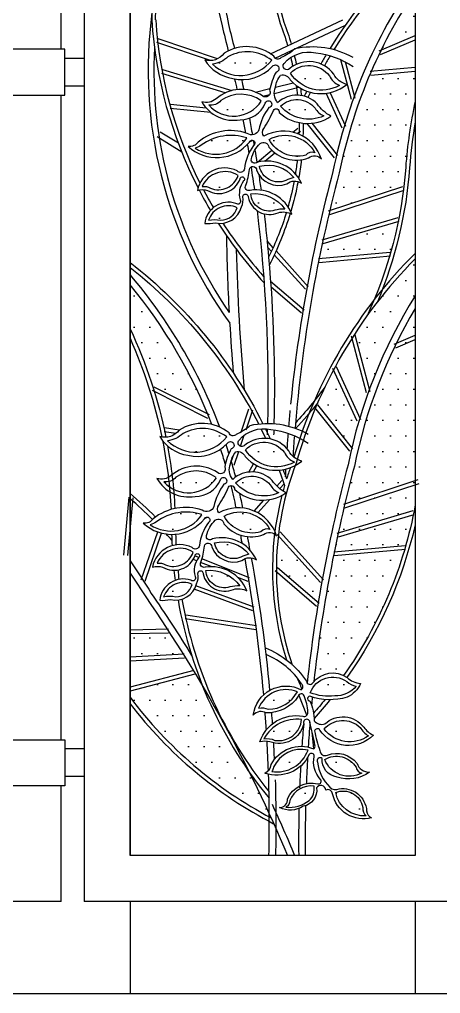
# Model space of a CAD drawing. Extents: x -6708 to 51378, y -17661 to 34250.
# Drawn here: x 31314 to 31771, y -17618 to -16560 of the extents above; entities that cross this region are included whole.
import ezdxf

# ---------------------------------------------------------------- set-up
doc = ezdxf.new("R2010")
doc.units = 0
doc.header["$LTSCALE"] = 5
doc.header["$MEASUREMENT"] = 0
for name, color, linetype in [('0-BCA', 33, 'CONTINUOUS'), ('0-TEXT', 7, 'CONTINUOUS'), ('1', 1, 'CONTINUOUS'), ('2', 2, 'CONTINUOUS'), ('LEAF', 2, 'CONTINUOUS'), ('MET', 2, 'CONTINUOUS')]:
    doc.layers.add(name, color=color, linetype=linetype)
pattern_1 = [(0, (0, -13080.158), (8.4375, 16.875), [0, -16.875])]

msp = doc.modelspace()

# ---------------------------------------------------------------- hatches: boundary and pattern name
at = {"layer": 'LEAF'}
h = msp.add_hatch(dxfattribs=at)
h.set_pattern_fill('DOTS', color=2, scale=270, style=0)
h.set_pattern_definition(pattern_1)
h.paths.add_polyline_path([(31597.1, -16653.9, -0.427212), (31634.8, -16656.2, 0.181516), (31644.3, -16664.6, -0.33888)])
h.paths.add_polyline_path([(31584.6, -16690.2, -0.413064), (31634.6, -16704.7, 0.323086), (31624.5, -16707.3, -0.350598)])
h.paths.add_polyline_path([(31574.2, -16719.4, -0.305208), (31611.7, -16731.7, 0.084533), (31603, -16734.8, -0.471178)])
h.paths.add_polyline_path([(31565, -16749.1, -0.26028), (31601.9, -16765.8, 0.071469), (31590.9, -16767.1, -0.494266)])
h.paths.add_polyline_path([(31550.1, -16764.3, -0.33254), (31532.1, -16777.9, 0.117606), (31519, -16777.9, -0.444485)])
h.paths.add_polyline_path([(31551.2, -16729.2, -0.435938), (31521.1, -16743.2, 0.196843), (31511.9, -16741.4, -0.453979)])
h.paths.add_polyline_path([(31607.9, -16618.1, -0.451636), (31650.2, -16621, 0.198186), (31661.3, -16631.5, -0.400599)])
h.paths.add_polyline_path([(31523.2, -16608.4, 0.1622), (31540.1, -16600.4, -0.301965), (31587.6, -16604.3, -0.443405)])
h = msp.add_hatch(dxfattribs=at)
h.set_pattern_fill('DOTS', color=2, scale=270, style=0)
h.set_pattern_definition(pattern_1)
h.paths.add_polyline_path([(31519.3, -16652.8, 0.263305), (31532.4, -16648, -0.322078), (31576.3, -16648.5, -0.495718)])
h.paths.add_polyline_path([(31560.6, -16688.6, -0.410464), (31504.4, -16699.6, 0.105325), (31511.1, -16696.3, -0.239944)])
h = msp.add_hatch(dxfattribs=at)
h.set_pattern_fill('DOTS', color=2, scale=270, style=0)
h.set_pattern_definition(pattern_1)
h.paths.add_polyline_path([(31559, -17027.2, -0.451636), (31601.4, -17030, 0.169458), (31610.4, -17039.6, 0.000425), (31610.2, -17040.4, 0.001283), (31609.6, -17042, -0.377387)])
h.paths.add_polyline_path([(31586, -17065.2, 0.181516), (31595.5, -17073.7, -0.33888), (31548.3, -17062.9, -0.427212)])
h.paths.add_polyline_path([(31491.3, -17009.5, -0.301965), (31538.8, -17013.3, -0.443405), (31474.3, -17017.4, 0.1622)])
h = msp.add_hatch(dxfattribs=at)
h.set_pattern_fill('DOTS', color=2, scale=270, style=0)
h.set_pattern_definition(pattern_1)
h.paths.add_polyline_path([(31470.5, -17061.9, 0.263305), (31483.6, -17057, -0.318168), (31527.2, -17057.3, -0.502624)])
h = msp.add_hatch(dxfattribs=at)
h.set_pattern_fill('DOTS', color=2, scale=270, style=0)
h.set_pattern_definition(pattern_1)
h.paths.add_polyline_path([(31535.9, -17099.4, -0.417418), (31585.7, -17113.8, 0.323086), (31575.7, -17116.3, -0.348779)])
h.paths.add_polyline_path([(31462.3, -17105.3, -0.24519), (31511.8, -17097.9, -0.406418), (31455.6, -17108.6, 0.105325)])
h = msp.add_hatch(dxfattribs=at)
h.set_pattern_fill('DOTS', color=2, scale=270, style=0)
h.set_pattern_definition(pattern_1)
h.paths.add_polyline_path([(31525.4, -17128.4, -0.305208), (31562.9, -17140.7, 0.084533), (31554.1, -17143.8, -0.471178)])
h = msp.add_hatch(dxfattribs=at)
h.set_pattern_fill('DOTS', color=2, scale=270, style=0)
h.set_pattern_definition(pattern_1)
h.paths.add_polyline_path([(31502.3, -17138.2, -0.435938), (31472.3, -17152.2, 0.196843), (31463, -17150.4, -0.453979)])
h = msp.add_hatch(dxfattribs=at)
h.set_pattern_fill('DOTS', color=2, scale=270, style=0)
h.set_pattern_definition(pattern_1)
h.paths.add_polyline_path([(31516.1, -17158.2, -0.26028), (31553.1, -17174.9, 0.071469), (31542.1, -17176.1, -0.494266)])
h = msp.add_hatch(dxfattribs=at)
h.set_pattern_fill('DOTS', color=2, scale=270, style=0)
h.set_pattern_definition(pattern_1)
h.paths.add_polyline_path([(31501.3, -17173.3, -0.33254), (31483.3, -17186.9, 0.117606), (31470.2, -17186.9, -0.444485)])
h = msp.add_hatch(dxfattribs=at)
h.set_pattern_fill('DOTS', color=2, scale=270, style=0)
h.set_pattern_definition(pattern_1)
h.paths.add_polyline_path([(31669.1, -17278.8, 0.096625), (31679.3, -17284, -0.229635), (31656.1, -17294.5, -0.122366), (31629.5, -17291, -0.494881)])
h = msp.add_hatch(dxfattribs=at)
h.set_pattern_fill('DOTS', color=2, scale=270, style=0)
h.set_pattern_definition(pattern_1)
h.paths.add_polyline_path([(31620.1, -17320.1, -0.437117), (31591.1, -17342.7, 0.158727), (31579.2, -17341, -0.312282)])
h.paths.add_polyline_path([(31615.5, -17290, -0.273804), (31583.8, -17309, 0.176035), (31573.4, -17307.9, -0.421189)])
h = msp.add_hatch(dxfattribs=at)
h.set_pattern_fill('DOTS', color=2, scale=270, style=0)
h.set_pattern_definition(pattern_1)
h.paths.add_polyline_path([(31644.4, -17330.5, -0.428368), (31683.5, -17328.6, 0.109352), (31692.8, -17337.9, -0.396132)])
h = msp.add_hatch(dxfattribs=at)
h.set_pattern_fill('DOTS', color=2, scale=270, style=0)
h.set_pattern_definition(pattern_1)
h.paths.add_polyline_path([(31627, -17353.2, 0.000053), (31627, -17353.5, -0.355644), (31587.6, -17376.5, 0.10474), (31589.6, -17372, -0.352503)])
h = msp.add_hatch(dxfattribs=at)
h.set_pattern_fill('DOTS', color=2, scale=270, style=0)
h.set_pattern_definition(pattern_1)
h.paths.add_polyline_path([(31645.2, -17363.6, -0.416065), (31679.3, -17372, 0.331722), (31685.5, -17378.2, -0.452162)])
h = msp.add_hatch(dxfattribs=at)
h.set_pattern_fill('DOTS', color=2, scale=270, style=0)
h.set_pattern_definition(pattern_1)
h.paths.add_polyline_path([(31633.6, -17392.4, -0.250768), (31628.3, -17408, -0.190531), (31602.9, -17415.4, 0.258925), (31607.3, -17408.1, -0.350377)])
h = msp.add_hatch(dxfattribs=at)
h.set_pattern_fill('DOTS', color=2, scale=270, style=0)
h.set_pattern_definition(pattern_1)
h.paths.add_polyline_path([(31657.1, -17399.4, -0.482141), (31686.5, -17415.6, 0.217714), (31690.2, -17424.7, -0.374666)])
at = {"layer": 'MET'}
h = msp.add_hatch(dxfattribs=at)
h.set_pattern_fill('DOTS', color=1, scale=270, style=0)
h.set_pattern_definition(pattern_1)
h.paths.add_polyline_path([(31743.4, -16529.1), (31743.4, -16577.4), (31706.5, -16593, -0.033549)])
h = msp.add_hatch(dxfattribs=at)
h.set_pattern_fill('DOTS', color=1, scale=270, style=0)
h.set_pattern_definition(pattern_1)
h.paths.add_polyline_path([(31693.9, -16620.4), (31743.4, -16616.2), (31743.4, -16648.8, 0.034699), (31733.1, -16720.6, -0.011004), (31731.2, -16740.8), (31650.5, -16767.4, -0.006594), (31661, -16726.6, -0.050627)])
h = msp.add_hatch(dxfattribs=at)
h.set_pattern_fill('DOTS', color=1, scale=270, style=0)
h.set_pattern_definition(pattern_1)
h.paths.add_polyline_path([(31725, -16779.3, -0.018395), (31716.9, -16812.3), (31638.8, -16819.4, -0.002517), (31642.2, -16803.6)])
h = msp.add_hatch(dxfattribs=at)
h.set_pattern_fill('DOTS', color=1, scale=270, style=0)
h.set_pattern_definition(pattern_1)
h.paths.add_polyline_path([(31743.4, -16819.9), (31743.4, -16859.9, 0.050719), (31693.8, -16961.2), (31677.8, -16901.3, -0.051251)])
h.paths.add_polyline_path([(31722.9, -16911.5, -0.019592), (31743.4, -16873.6), (31743.4, -16902.8)], flags=17)
h = msp.add_hatch(dxfattribs=at)
h.set_pattern_fill('DOTS', color=1, scale=270, style=0)
h.set_pattern_definition(pattern_1)
h.paths.add_polyline_path([(31433.7, -16895.8), (31433.7, -16848, -0.07472), (31517.9, -16988.2), (31457.9, -16957.2, 0.031571)])
h = msp.add_hatch(dxfattribs=at)
h.set_pattern_fill('DOTS', color=1, scale=270, style=0)
h.set_pattern_definition(pattern_1)
h.paths.add_polyline_path([(31677.4, -17045.1, -0.084088), (31743.4, -16873.6), (31743.4, -17087.3, -0.109651), (31665.6, -17272.3, 0.338488), (31633.6, -17278.6, -0.038303)])
h = msp.add_hatch(dxfattribs=at)
h.set_pattern_fill('DOTS', color=1, scale=270, style=0)
h.set_pattern_definition(pattern_1)
h.paths.add_polyline_path([(31637, -16977.4, -0.020068), (31654.8, -16940.4), (31681.7, -16998, 0.01239), (31674.6, -17024.7)])
h = msp.add_hatch(dxfattribs=at)
h.set_pattern_fill('DOTS', color=1, scale=270, style=0)
h.set_pattern_definition(pattern_1)
h.paths.add_polyline_path([(31659.9, -17117.3, -0.004434), (31666, -17090.4), (31743.4, -17065.2), (31743.4, -17087.3, -0.003073), (31742.3, -17092.9)])
h = msp.add_hatch(dxfattribs=at)
h.set_pattern_fill('DOTS', color=1, scale=270, style=0)
h.set_pattern_definition(pattern_1)
h.paths.add_polyline_path([(31592.7, -17154.1, -0.026325), (31594.7, -17120.6), (31641.7, -17172.5, 0.003321), (31638.1, -17193.2)])
h = msp.add_hatch(dxfattribs=at)
h.set_pattern_fill('DOTS', color=1, scale=270, style=0)
h.set_pattern_definition(pattern_1)
h.paths.add_polyline_path([(31433.7, -17295.9), (31433.7, -17289.3), (31505, -17271, -0.002114), (31512.5, -17283.5, 0.076541), (31584.8, -17405.6, -0.003237), (31585, -17425.9, -0.109264)])
h.paths.add_polyline_path([(31433.7, -17227.2), (31476.3, -17225.3, -0.004096), (31491.5, -17249.1), (31433.7, -17252.4)])

# ---------------------------------------------------------------- linework, layer by layer
at = {"layer": '0-BCA', "color": 3}
for p, q in [((31383.7, -15517.6), (31383.7, -17517.6)), ((31383.7, -15517.6), (31383.7, -17517.6)), ((31433.7, -15567.6), (31433.7, -17467.6)), ((31433.7, -15567.6), (31433.7, -17467.6)), ((31743.4, -15567.6, 0), (31743.4, -17467.6, 0)), ((31358.7, -16592.3), (31358.7, -15892.6)), ((31358.7, -17342), (31358.7, -16642.3)), ((31358.7, -17517.6), (31358.7, -17392)), ((31743.4, -17467.6), (31433.7, -17467.6)), ((31358.7, -17517.6), (29622.2, -17517.6)), ((31793.4, -17517.6), (31383.7, -17517.6)), ((31433.7, -17517.6), (31433.7, -17617.6)), ((31743.4, -17517.6, 0), (31743.4, -17617.6, 0))]:
    msp.add_line(p, q, dxfattribs=at)
at = {"layer": '0-BCA', "color": 1}
for p, q in [((31383.7, -16602.3), (31362.7, -16602.3)), ((31383.7, -16632.3), (31362.7, -16632.3)), ((31383.7, -17352), (31362.7, -17352)), ((31383.7, -17382), (31362.7, -17382))]:
    msp.add_line(p, q, dxfattribs=at)
at = {"layer": '0-BCA', "color": 5}
msp.add_line((26053.9, -17617.6), (33226.5, -17617.6), dxfattribs=at)
at = {"layer": '0-BCA', "color": 3}
msp.add_lwpolyline([(31433.7, -15567.6), (31743.4, -15567.6), (31743.4, -17467.6), (31433.7, -17467.6)], close=True, dxfattribs=at)
at = {"layer": '0-BCA', "color": 1}
for points in [[(31362.7, -16642.3), (31362.7, -16592.3), (31304.7, -16592.3), (31304.7, -16642.3)], [(31362.7, -17342), (31362.7, -17392), (31304.7, -17392), (31304.7, -17342)]]:
    msp.add_lwpolyline(points, close=True, dxfattribs=at)
at = {"layer": '0-TEXT', "color": 1}
for p, q in [((31383.7, -16602.3), (31383.7, -16632.3)), ((31383.7, -17352), (31383.7, -17382))]:
    msp.add_line(p, q, dxfattribs=at)
at = {"layer": '1'}
for p, q in [((31586.4, -16597.2), (31664.9, -16560.4)), ((31591.2, -16601.8), (31667.6, -16566.1)), ((31528.7, -16602.7), (31464.3, -16580.8)), ((31704.2, -16594, 0), (31743.4, -16577.4, 0)), ((31705.9, -16597.9, 0), (31743.4, -16582, 0)), ((31521, -16604.6), (31462.9, -16584.9)), ((31674.1, -16646.7, 0), (31662.7, -16603.6, 0)), ((31544.8, -16637.5), (31469.3, -16614.6)), ((31678.2, -16645.6, 0), (31667.8, -16606.1, 0)), ((31694.7, -16616.1, 0), (31743.4, -16611.9, 0)), ((31537.2, -16639.6), (31468.1, -16618.7)), ((31695.1, -16620.3, 0), (31743.4, -16616.2, 0)), ((31569.8, -16638.9), (31585.6, -16635)), ((31590.3, -16640.2), (31617.2, -16633.6)), ((31591.6, -16633.5), (31610.8, -16628.8)), ((31577.9, -16643.3), (31585.2, -16641.5)), ((31664.1, -16677.8, 0), (31646.7, -16640.1, 0)), ((31668, -16676, 0), (31651.1, -16639.3, 0)), ((31521.6, -16660.9), (31477.4, -16656.5)), ((31516.5, -16656.1), (31477.8, -16652.3)), ((31610.6, -16682.4), (31616, -16677.9)), ((31655.9, -16710.2, 0), (31626.1, -16672.9, 0)), ((31659.3, -16707.5, 0), (31631.4, -16672.6, 0)), ((31489.9, -16704.1), (31463.2, -16687.4)), ((31486.2, -16694.4), (31466.5, -16682.2)), ((31615.4, -16683.9), (31618.7, -16681.1)), ((31563.5, -16692.7), (31566.6, -16691.2)), ((31572, -16715), (31587.6, -16701.9)), ((31580.1, -16713.7), (31590.8, -16704.7)), ((31649.4, -16767.8, 0), (31730.2, -16741.2, 0)), ((31650.7, -16771.8, 0), (31731.6, -16745.2, 0)), ((31642.4, -16799.1, 0), (31724.8, -16774.8, 0)), ((31643.6, -16803.2, 0), (31726.1, -16778.9, 0)), ((31589.2, -16807.8, 0), (31582.5, -16800.4, 0)), ((31587.2, -16812, 0), (31583.2, -16807.5, 0)), ((31624.2, -16852.9, 0), (31590.4, -16815.5, 0)), ((31627.3, -16850.1, 0), (31592.4, -16811.3, 0)), ((31638.5, -16819.4, 0), (31716.1, -16812.5, 0)), ((31638.9, -16823.7, 0), (31716.5, -16816.7, 0)), ((31622.7, -16875.5, 0), (31586.3, -16844.3, 0)), ((31619.9, -16878.8, 0), (31586.8, -16850.3, 0)), ((31690.5, -16965.2), (31674.3, -16904)), ((31694.6, -16964.1), (31678.4, -16902.9)), ((31720.6, -16912.4), (31743.4, -16902.8)), ((31722.3, -16916.4), (31743.4, -16907.4)), ((31680.5, -16996.2), (31654.1, -16938.9)), ((31684.4, -16994.5), (31658, -16937.1)), ((31518.2, -16993.1), (31458.1, -16963)), ((31520.1, -16989.3), (31460, -16959.2)), ((31554.4, -17007.9), (31562.9, -16982.6)), ((31559.7, -17005.5), (31566.9, -16983.9)), ((31672.3, -17028.7), (31634.3, -16981.1)), ((31675.6, -17026), (31637.7, -16978.4)), ((31487.1, -17005.8), (31471.3, -17003.4)), ((31483.4, -17009.6), (31470.6, -17007.7)), ((31553.7, -17023.3), (31557.6, -17011.5)), ((31542.7, -17042.6), (31545.6, -17034)), ((31546.8, -17043.9), (31551.7, -17029.2)), ((31562.9, -17051.4), (31567.9, -17042.4)), ((31567.8, -17051.3), (31571.5, -17044.5)), ((31665.8, -17086.3), (31746.6, -17059.6)), ((31593.1, -17066.6), (31598.6, -17060.5)), ((31596.3, -17069.4), (31601, -17064.3)), ((31667.1, -17090.3), (31747.9, -17063.7)), ((31427.1, -17141.7), (31432.7, -17078.8)), ((31431.3, -17142.1), (31437, -17079.2)), ((31551, -17073.5), (31551, -17073.4)), ((31572.4, -17095.6), (31585.6, -17081.1)), ((31568.4, -17093.7), (31579.2, -17081.9)), ((31514.7, -17101.7), (31517.7, -17100.2)), ((31658.8, -17117.6), (31741.2, -17093.3)), ((31660, -17121.7), (31742.4, -17097.4)), ((31445.9, -17168.5), (31463.8, -17116.4)), ((31450, -17169.9), (31467.9, -17117.7)), ((31640.5, -17171.4), (31593.5, -17119.2)), ((31643.7, -17168.5), (31596.7, -17116.4)), ((31654.9, -17137.9), (31732.5, -17131)), ((31508.5, -17144.1), (31504.2, -17142.4)), ((31655.3, -17142.1), (31732.8, -17135.2)), ((31506.1, -17147.8), (31502.3, -17146.2)), ((31521.7, -17154.1), (31510.4, -17149.5)), ((31563.6, -17166.3), (31511.8, -17145.5)), ((31636.3, -17197.3), (31591.3, -17158.5)), ((31639.1, -17194), (31594, -17155.3)), ((31568.6, -17198), (31505.2, -17174.8)), ((31562, -17170.3), (31550.9, -17165.8)), ((31567.1, -17202), (31503.4, -17178.7)), ((31571.1, -17218.5), (31494.2, -17206.6)), ((31570.4, -17222.8), (31493.5, -17210.8)), ((31475.5, -17222), (31433.7, -17223)), ((31475.6, -17226.2), (31433.7, -17227.2)), ((31492.6, -17249.1), (31433.7, -17252.4)), ((31492.8, -17253.3), (31433.7, -17256.7)), ((31503.1, -17266.9), (31433.7, -17284.9)), ((31504.1, -17271), (31433.7, -17289.3))]:
    msp.add_line(p, q, dxfattribs=at)
for points in [[(31433.7, -16306.9, -0.150404), (31600.9, -16562.9, -0.019445), (31608.8, -16586.7, -0.019445)], [(31433.7, -16312.4, -0.148747), (31596.8, -16564.2, -0.020128), (31604.9, -16588.5, -0.020128)], [(31433.7, -16330.9, -0.122493), (31540.6, -16565.3, -0.004281), (31547.1, -16591.5, -0.004281)], [(31433.7, -16338.3, -0.10283), (31533.6, -16566.9, -0.004481), (31540.4, -16594.2, -0.004481)], [(31433.7, -16393.5, -0.086691), (31457.3, -16560.5, 0.102512), (31507.6, -16742.9, 0.102512)], [(31457.5, -16552.2, 0.1916), (31542, -16889.8)], [(31460.2, -16590.2, 0.165352), (31541.3, -16878.1)], [(31606.6, -16594.6, -0.001488), (31607.1, -16596.4)], [(31610.5, -16592.8, -0.000752), (31610.7, -16593.7)], [(31587.6, -16604.3, 0.301965), (31540.1, -16600.4, -0.1622), (31523.2, -16608.4, 0.443405), (31587.6, -16604.3)], [(31608.3, -16601.2, -0.007765), (31610.5, -16610.9, -0.007765)], [(31612.1, -16599, -0.007762), (31614.4, -16608.7, -0.007762)], [(31607.9, -16618.1, -0.451636), (31650.2, -16621, 0.198186), (31661.3, -16631.5, -0.400599), (31607.9, -16618.1)], [(31547.3, -16624.6, -0.001881), (31549.8, -16636.1, -0.001881)], [(31554.8, -16625.3, -0.001728), (31557, -16635.9, -0.001728)], [(31614.1, -16631.5, -0.008468), (31615.5, -16642.2)], [(31618.8, -16634.6, -0.006244), (31619.8, -16642.6)], [(31576, -16648.2, 0.318168), (31532.4, -16648, -0.263305), (31519.3, -16652.8, 0.495718), (31576.3, -16648.5)], [(31597.1, -16653.9, -0.427212), (31634.8, -16656.2, 0.181516), (31644.3, -16664.6, -0.33888), (31597.1, -16653.9)], [(31556.3, -16668.7, -0.00232), (31558.9, -16683, -0.00232)], [(31563.3, -16667.2, -0.002924), (31566.6, -16685.3, -0.002924)], [(31617.3, -16672, -0.009956), (31617.2, -16684.7)], [(31621.6, -16672.6, -0.01092), (31621.5, -16686.7)], [(31560.6, -16688.6, 0.239944), (31511.1, -16696.3, -0.105325), (31504.4, -16699.6, 0.406418), (31560.6, -16688.8)], [(31584.8, -16690.1, -0.412098), (31634.6, -16704.7, 0.323086), (31624.5, -16707.3, -0.348779), (31584.8, -16690.4)], [(31561.1, -16695.6, -0.001562), (31562.8, -16705.3, -0.001562)], [(31567.6, -16691.5, -0.000789), (31568.5, -16696.4, -0.000789)], [(31569.4, -16701.7, -0.002186), (31571.6, -16715.3, -0.002186)], [(31565.1, -16720.2, -0.004001), (31568.8, -16745.1, -0.004001)], [(31574.2, -16719.4, -0.305208), (31611.7, -16731.7, 0.084533), (31603, -16734.8, -0.471178), (31574.2, -16719.4)], [(31615.3, -16712.6, -0.011864), (31613.3, -16727.6)], [(31619.7, -16712.3, -0.01565), (31616.8, -16732.3)], [(31551.2, -16729.2, 0.453979), (31511.9, -16741.4, -0.196843), (31521.1, -16743.2, 0.435938), (31551.2, -16729.2)], [(31573.5, -16728.3, -0.002738), (31576, -16745.4)], [(31611.9, -16735.3, -0.022651), (31605.3, -16763.4)], [(31616.2, -16735.9, -0.025993), (31608.3, -16768.5)], [(31508.7, -16745.1, 0.013632), (31521, -16767.3, 0.013632)], [(31565, -16749.1, -0.26028), (31601.9, -16765.8, 0.071469), (31590.9, -16767.1, -0.494266), (31565, -16749.1)], [(31550.1, -16764.3, 0.444485), (31519, -16777.9, -0.117606), (31532.1, -16777.9, 0.33254), (31550.1, -16764.3)], [(31571.7, -16767.5, -0.036931), (31582.9, -16998.9, -0.036931)], [(31579.3, -16771, -0.007532), (31584.2, -16818.2)], [(31603.6, -16769.3, -0.041383), (31584.2, -16818.2)], [(31607.7, -16770.5, -0.043361), (31585, -16826.8, -0.043361)], [(31529.6, -16781.2, 0.043829), (31579.3, -16845.9)], [(31538.4, -16794.5, 0.009092), (31541.3, -16878.1)], [(31549.1, -16809.4, 0.016761), (31557.8, -16962.5)], [(31743.4, -16813.9, 0.126939), (31611.7, -17035.2, 0.126939)], [(31433.7, -16823.8, -0.111522), (31578.1, -16999, -0.111522)], [(31584.2, -16818.2, -0.02871), (31590, -16999.1, -0.027556)], [(31743.4, -16819.9, 0.12764), (31614.2, -17041.8, 0.177023), (31609.9, -17260.6)], [(31433.7, -16829.2, -0.10904), (31573.5, -16999.4, -0.10904)], [(31743.4, -16859.9, 0.089312), (31670.5, -17043.4, 0.038285), (31626.1, -17280.5, 0.038285)], [(31743.4, -16873.6, 0.084088), (31677.4, -17045.1, 0.03792), (31633.4, -17278.8, 0.03792)], [(31541.9, -16888.7, 0.006009), (31545.8, -16943.8, 0.006009)], [(31433.7, -16895.8, -0.05949), (31472.6, -17013.6, -0.05949)], [(31433.7, -16906, -0.054466), (31468.2, -17013.4, -0.054466)], [(31538.8, -17013.3, 0.301965), (31491.3, -17009.5, -0.1622), (31474.3, -17017.4, 0.443405), (31538.8, -17013.3)], [(31575.9, -17004.3, -0.005714), (31581, -17014.8)], [(31580.7, -17004.3, -0.006002), (31586, -17015.4)], [(31582.8, -17004.4, -0.001014), (31582.6, -17010.8)], [(31589.9, -17005.5, -0.000852), (31589.7, -17010.8)], [(31469, -17017.3, -0.036298), (31478.2, -17092)], [(31474.5, -17023, -0.032716), (31482.4, -17090.9)], [(31559, -17027.2, -0.451636), (31601.4, -17030, 0.198186), (31612.4, -17040.5, -0.400599), (31559, -17027.2)], [(31595.6, -17049.3, -0.008581), (31601.5, -17065.8, -0.008581)], [(31599.9, -17048.8, -0.005249), (31603.7, -17058.9, -0.005249)], [(31607.9, -17046.6, 0.010096), (31603.7, -17058.9, 0.010096)], [(31527.2, -17057.3, 0.318168), (31483.6, -17057, -0.263305), (31470.5, -17061.9, 0.495718), (31527.5, -17057.5)], [(31548.3, -17062.9, -0.427212), (31586, -17065.2, 0.181516), (31595.5, -17073.7, -0.33888), (31548.3, -17062.9)], [(31601.5, -17065.8, 0.004945), (31599.8, -17072, 0.004945)], [(31598.6, -17076.6, 0.141159), (31603.7, -17255.4, 0.141159)], [(31743.4, -17087.3, -0.109941), (31665.6, -17272.3, -0.109941)], [(31511.8, -17097.6, 0.239944), (31462.3, -17105.3, -0.105325), (31455.6, -17108.6, 0.406418), (31511.8, -17097.9)], [(31535.9, -17099.1, -0.412098), (31585.7, -17113.8, 0.323086), (31575.7, -17116.3, -0.348779), (31535.9, -17099.4)], [(31743.4, -17108.6, -0.098381), (31669.3, -17274.4, -0.098381)], [(31478.9, -17119, 0.006619), (31479.3, -17131.4)], [(31483.2, -17118.9, 0.006298), (31483.6, -17130.5)], [(31525.4, -17128.4, -0.305208), (31562.9, -17140.7, 0.084533), (31554.1, -17143.8, -0.471178), (31525.4, -17128.4)], [(31502.3, -17138.2, 0.453979), (31463, -17150.4, -0.196843), (31472.3, -17152.2, 0.435938), (31502.3, -17138.2)], [(31433.7, -17147.7, -0.019802), (31456.7, -17183.2, -0.012724), (31500.6, -17250.4)], [(31433.7, -17161.3, -0.012589), (31450.7, -17187, -0.051102), (31604.8, -17467.6)], [(31516.1, -17158.2, -0.26028), (31553.1, -17174.9, 0.071469), (31542.1, -17176.1, -0.494266), (31516.1, -17158.2)], [(31501.3, -17173.3, 0.444485), (31470.2, -17186.9, -0.117606), (31483.3, -17186.9, 0.33254), (31501.3, -17173.3)], [(31615.1, -17274.7, 0.010537), (31620.4, -17287, 0.010537)], [(31615.5, -17290, 0.421189), (31573.4, -17307.9, -0.176035), (31583.8, -17309, 0.273804), (31615.5, -17290)], [(31433.7, -17295.9, 0.11042), (31586.9, -17426.9)], [(31433.7, -17303, 0.110335), (31589.7, -17433.2)], [(31631.7, -17295.7, 0.001363), (31630.8, -17304.3)], [(31645.6, -17298.4, -0.010461), (31633, -17313.1)], [(31650.9, -17298.6, -0.014276), (31633.6, -17318.8)], [(31620.1, -17320.1, 0.312282), (31579.2, -17341, -0.158727), (31591.1, -17342.7, 0.437117), (31620.1, -17320.1)], [(31629.1, -17323, 0.004259), (31627.2, -17350, 0.004259)], [(31644.4, -17330.5, -0.428368), (31683.5, -17328.6, 0.109352), (31692.8, -17337.9, -0.396132), (31644.4, -17330.5)], [(31622.3, -17324.8, 0.004259), (31620.4, -17349.2, 0.004259)], [(31627.1, -17353.2, 0.353312), (31589.6, -17372, -0.10474), (31587.6, -17376.5, 0.358217), (31627.1, -17353.2)], [(31626.5, -17361.5, 0.004407), (31625.2, -17389.6)], [(31645.2, -17363.6, -0.416065), (31679.3, -17372, 0.331722), (31685.5, -17378.2, -0.452162), (31645.2, -17363.6)], [(31619.1, -17370.6, 0.004109), (31617.9, -17394.2)], [(31591.4, -17385.5, -0.013016), (31591.7, -17467.6, -0.013016)], [(31633.6, -17392.4, 0.350377), (31607.3, -17408.1, -0.258925), (31602.9, -17415.4, 0.190531), (31628.3, -17408, 0.250768), (31633.6, -17392.4)], [(31657.1, -17399.4, -0.482141), (31686.5, -17415.6, 0.217714), (31690.2, -17424.7, -0.374666), (31657.1, -17399.4)], [(31587.9, -17412.1, -0.009619), (31612.5, -17467.6, -0.009619)], [(31617.2, -17416.7, 0.008846), (31616.9, -17467.6)], [(31624.4, -17413.7, 0.008463), (31624, -17467.6)]]:
    msp.add_lwpolyline(points, format="xyb", dxfattribs=at)
at = {"layer": '1', "elevation": 0}
for points in [[(31743.4, -16479.8, 0.070857), (31650.7, -16591.8, 0.070857)], [(31743.4, -16485.6, 0.068266), (31655, -16592.8, 0.068266)], [(31743.4, -16516.6, 0.102785), (31654.1, -16725, 0.040751), (31608.1, -16977.5)], [(31743.4, -16529.1, 0.098151), (31661, -16726.6, 0.044914), (31612.9, -17003.9, 0.044914)], [(31646.9, -16598.1, 0.005711), (31641, -16608.3, 0.005711)], [(31651.1, -16599.3, 0.00617), (31644.8, -16610.2, 0.00617)], [(31625.6, -16637.7, 0.002992), (31623, -16643.3)], [(31629.7, -16639, 0.003088), (31627, -16644.7)], [(31743.4, -16648.8, 0.034699), (31733.1, -16720.6, -0.090915), (31691.1, -16881.8)], [(31743.4, -16671.3, 0.024056), (31737.4, -16720.9, -0.080795), (31702.5, -16866.4)], [(31645.2, -16959.3, -0.027256), (31613.3, -16998.2)], [(31607.4, -16984.7, 0.002718), (31605.9, -17001.8, 0.002718)], [(31637.3, -16976.7, -0.019466), (31613.6, -17004.2, -0.019466)], [(31605.3, -17009.3, 0.002635), (31604.1, -17025.9)], [(31612.2, -17011.9, 0.003564), (31610.7, -17034.3)], [(31602.7, -17048.2, 0.001313), (31602.3, -17056.5, 0.001313)]]:
    msp.add_lwpolyline(points, format="xyb", dxfattribs=at)
at = {"layer": '1'}
msp.add_lwpolyline([(31629.5, -17291, -0.494881), (31669.1, -17278.8, 0.096625), (31679.3, -17284, -0.229635), (31656.1, -17294.5, -0.122366)], format="xyb", close=True, dxfattribs=at)
for points in [[(31625.9, -17315.3), (31617.1, -17293.4)], [(31633.4, -17351.8), (31631.5, -17333.8)]]:
    msp.add_lwpolyline(points, dxfattribs=at)
for centre, radius, start, end in [((30973.6, -16543.3), 488.2, 358.0136, 19.559), ((31922.4, -16530.4), 461.8, 183.7076, 206.6545), ((31922.4, -16530.4), 461.8, 207.6537, 210.4233), ((31922.4, -16530.4), 461.8, 212.8932, 221.9275), ((31009.5, -17198.4), 557.3, 20.5517, 40.4315), ((31009.5, -17198.4), 550.2, 21.166, 39.5551), ((31009.5, -17198.4), 550.2, 16.4485, 18.2191), ((31009.5, -17198.4), 557.3, 17.4675, 18.5023), ((31009.5, -17198.4), 557.3, 14.7287, 16.6076), ((31009.5, -17198.4), 550.2, 11.3288, 13.9278), ((31093.1, -17466.9), 519.6, 44.8814, 49.0447), ((31093, -17466.8), 515.4, 44.8926, 48.6205), ((31009.5, -17198.4), 557.3, 11.1625, 12.8308), ((31093, -17466.8), 515.4, 41.4829, 42.5031), ((31009.5, -17198.4), 550.2, 7.7212, 8.1946), ((31009.5, -17198.4), 557.3, 7.744, 7.9317), ((30015, -17431.5), 1577.1, 10.7835, 11.271), ((30015, -17431.5), 1570, 11.1071, 11.279), ((30015, -17431.5), 1577.1, 5.2111, 10.4844), ((30015, -17431.5), 1570, 5.0566, 10.5028), ((31944.9, -17109.7), 466.1, 185.9517, 187.3248), ((31944.9, -17109.7), 461.8, 185.9645, 187.2453), ((31944.9, -17109.7), 466.1, 189.9516, 219.4077), ((31944.9, -17109.7), 461.8, 189.9322, 218.7337), ((30015, -17431.5), 1570, 3.6613, 4.3524), ((30015, -17431.5), 1577.1, 3.8856, 4.3233), ((30015, -17431.5), 1570, 2.0429, 3.2037), ((30015, -17431.5), 1577.1, 2.4781, 3.1287), ((30015, -17431.5), 1570, 358.6837, 1.9058)]:
    msp.add_arc(centre, radius, start, end, dxfattribs=at)
at = {"layer": '2'}
for points in [[(31675.9, -16601.4, 0.188729), (31612.7, -16592, -0.082734), (31597.8, -16601.4, -0.579904), (31590, -16599.9, 0.324148), (31535.9, -16596.7, -0.317944), (31514.8, -16603.8, 0.222011), (31545.3, -16624.1, 0.268669), (31588.4, -16610.8, -1.450492), (31592.3, -16617.1, 0.074341), (31585.3, -16636.7, -0.819921), (31577.5, -16642.9, 0.34179), (31527.3, -16646.1, -0.265397), (31511.6, -16649.2, 0.321258), (31553.2, -16668.8, 0.308847), (31580.6, -16650.8, -1.82056), (31584.5, -16655.5, 0.104734), (31573.5, -16679.7, -0.522694), (31561, -16683.6, 0.257029), (31507.7, -16693, -0.293039), (31496.7, -16697.7, 0.435239), (31563.3, -16693, -1.37492), (31567.8, -16696.9, 0.132229), (31557.9, -16722, -0.65355), (31550, -16724.4, 0.496546), (31506.9, -16745.5, -0.145665), (31517.9, -16745.5, 0.472289), (31553.2, -16733, -1.476637), (31557.1, -16735.3, 0.233483), (31553.2, -16755.7, -0.942045), (31548.6, -16759.6, 0.473668), (31514.8, -16781.5, 0.062212), (31526.5, -16780.7, 0.408883), (31554.7, -16763.5, 0.16239), (31556.3, -16752.6, -1.092633), (31561.9, -16752.7, 0.475911), (31594.7, -16769.8, -0.197682), (31609.6, -16771.3, 0.347146), (31564.1, -16745.5, -0.720925), (31559.4, -16740, 0.068351), (31563.3, -16722.8, -0.912551), (31571.2, -16723.6, 0.414049), (31604.1, -16738.5, -0.34816), (31619.8, -16737.7, 0.364796), (31572, -16715, -0.760397), (31565.5, -16711.3, -0.149554), (31575.1, -16694.6, -0.56598), (31584.5, -16698.5, 0.320275), (31627.6, -16710.3, -0.441176), (31641.7, -16711.8, 0.479235), (31579, -16686.8, -0.366574), (31579, -16678.2, 0.047763), (31589.4, -16658.7, -0.860037), (31595.8, -16661, 0.349618), (31651.9, -16664.9, -0.123093), (31637, -16651.5, 0.403089), (31594, -16650.3, -0.276135), (31591.6, -16633.5, -0.126507), (31597.3, -16620.4, -0.38386), (31607.6, -16625.6, 0.400165), (31669.1, -16630.4, -0.212968), (31655, -16619.4, 0.431549), (31607.2, -16613.2, -1), (31601, -16607.7, -0.274871), (31635.4, -16596, -0.115509), (31675.9, -16610.9)], [(31627.1, -17010.5, 0.188729), (31563.9, -17001.1, -0.082734), (31549, -17010.5, -0.579904), (31541.2, -17008.9, 0.324148), (31487.1, -17005.8, -0.317944), (31465.9, -17012.8, 0.222011), (31496.5, -17033.2, 0.268669), (31539.6, -17019.9, -1.450492), (31543.5, -17026.1, 0.074341), (31536.5, -17045.7, -0.819921), (31528.6, -17052, 0.34179), (31478.5, -17055.1, -0.265397), (31462.8, -17058.2, 0.321258), (31504.3, -17077.8, 0.308847), (31531.8, -17059.8, -1.82056), (31535.7, -17064.5, 0.104734), (31524.7, -17088.8, -0.522694), (31512.2, -17092.7, 0.257029), (31458.9, -17102.1, -0.293039), (31447.9, -17106.8, 0.435239), (31514.5, -17102.1, -1.37492), (31519, -17106, 0.132229), (31509, -17131.1, -0.65355), (31501.2, -17133.4, 0.496546), (31458.1, -17154.6, -0.145665), (31469.1, -17154.6, 0.472289), (31504.3, -17142, -1.476637), (31508.2, -17144.4, 0.233483), (31504.3, -17164.7, -0.942045), (31499.7, -17168.7, 0.473668), (31465.9, -17190.6, 0.062212), (31477.7, -17189.8, 0.408883), (31505.9, -17172.6, 0.16239), (31507.5, -17161.6, -1.092633), (31513.1, -17161.8, 0.475911), (31545.9, -17178.8, -0.197682), (31560.7, -17180.4, 0.347146), (31515.3, -17154.6, -0.720925), (31510.6, -17149.1, 0.068351), (31514.5, -17131.8, -0.912551), (31522.4, -17132.6, 0.414049), (31555.3, -17147.5, -0.34816), (31570.9, -17146.7, 0.364796), (31523.1, -17124, -0.760397), (31516.7, -17120.4, -0.149554), (31526.3, -17103.7, -0.56598), (31535.7, -17107.6, 0.320275), (31578.8, -17119.3, -0.441176), (31592.9, -17120.9, 0.479235), (31530.2, -17095.8, -0.366574), (31530.2, -17087.2, 0.047763), (31540.6, -17067.8, -0.860037), (31547, -17070.1, 0.349618), (31603.1, -17073.9, -0.123093), (31588.2, -17060.6, 0.403089), (31545.2, -17059.3, -0.276135), (31542.7, -17042.6, -0.126507), (31548.5, -17029.5, -0.38386), (31558.8, -17034.6, 0.400165), (31620.3, -17039.4, -0.212968), (31606.2, -17028.5, 0.431549), (31558.4, -17022.2, -1), (31552.1, -17016.7, -0.274871), (31586.6, -17005, -0.115509), (31627.1, -17020)], [(31580.7, -17242.3, -0.153089), (31625.3, -17278.5, 0.705115), (31632.3, -17280.2, -0.406397), (31669.4, -17274.5, 0.151263), (31683.9, -17280.9, -0.199785), (31669.4, -17295.8, -0.161258), (31629.1, -17294.9, 1.095104), (31629.1, -17299.9, -0.105946), (31633.7, -17321.6, 0.302608), (31645.4, -17324.8, -0.444295), (31687.5, -17328.4, 0.125482), (31698, -17337, -0.478543), (31640, -17331.5, 0.643487), (31634.1, -17332.5, 0.041174), (31640, -17353.7, 0.548731), (31648.1, -17358.7, -0.331101), (31680.3, -17367.7, 0.348277), (31693.9, -17377.2, -0.241663), (31658.6, -17382.7, -0.385009), (31642.3, -17362.3, 0.785629), (31637.3, -17366.4, 0.173438), (31650.9, -17393.5, 0.367938), (31660.8, -17395.3, -0.439315), (31690.7, -17419.3, 0.259219), (31696.1, -17427, -0.422401), (31653.6, -17400.8, 0.504642), (31646.3, -17396.7, 0.745525), (31636.4, -17394.4, -0.398618), (31621.9, -17414.3, -0.264727), (31596.1, -17415.7, 0.449093), (31604.7, -17406.2, -0.369574), (31637.7, -17389.9, 0.787781), (31640.4, -17384.9, -0.239257), (31633.7, -17360.1, 0.780416), (31628.2, -17358.2, -0.387717), (31580.2, -17378.2, 0.274829), (31587, -17369.1, -0.391941), (31633.2, -17351.9, 0.333477), (31634.6, -17347.8, 0.002499), (31629.1, -17323, 1.164153), (31622.3, -17324.8, -0.459862), (31585.7, -17344.2, 0.093591), (31574.8, -17344.2, -0.37649), (31621.4, -17316.6, 0.546984), (31626.9, -17312.1, 0.085809), (31622.8, -17294.4, 0.794946), (31616.5, -17294.9, -0.252477), (31581.6, -17313, 0.374327), (31567.6, -17315.3, -0.522134), (31619.6, -17287.7, 0.498329), (31620.1, -17281.3, 0.146962), (31581.6, -17249.6)]]:
    msp.add_lwpolyline(points, format="xyb", dxfattribs=at)

doc.saveas('drawing.dxf')
